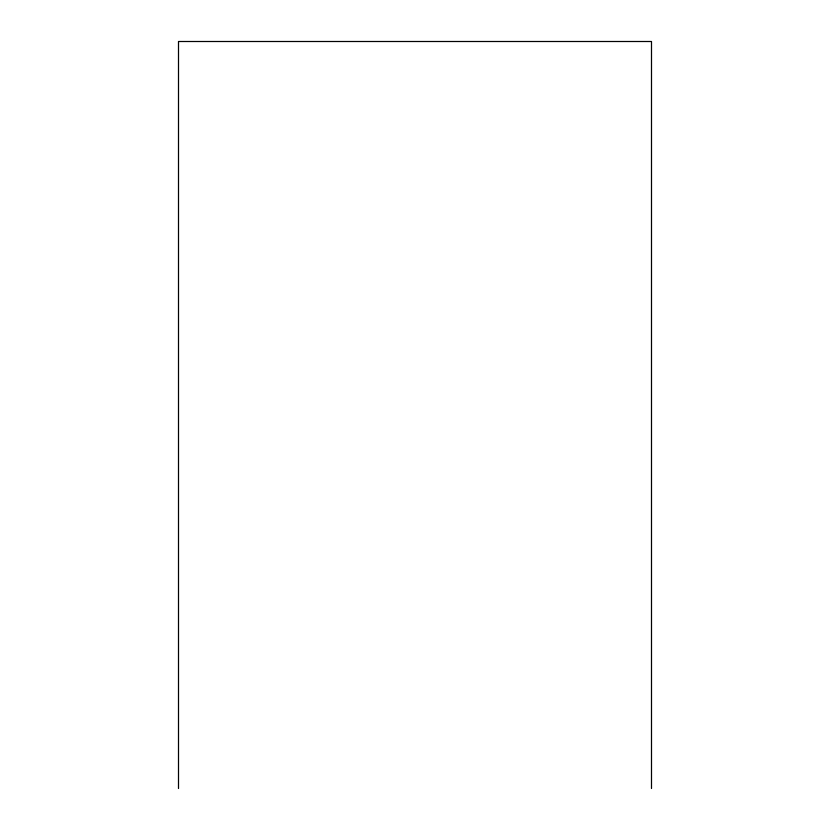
<?xml version="1.0" encoding="UTF-8"?>
<svg xmlns="http://www.w3.org/2000/svg" width="830" height="830" viewBox="0 0 830 830"><rect width="100%" height="100%" fill="white"/><g stroke="black" fill="none" stroke-linecap="round" stroke-linejoin="round"><path stroke-width="1.25" d="M651.498 788.5L651.498 41.5L178.502 41.5L178.502 788.5"/></g></svg>
